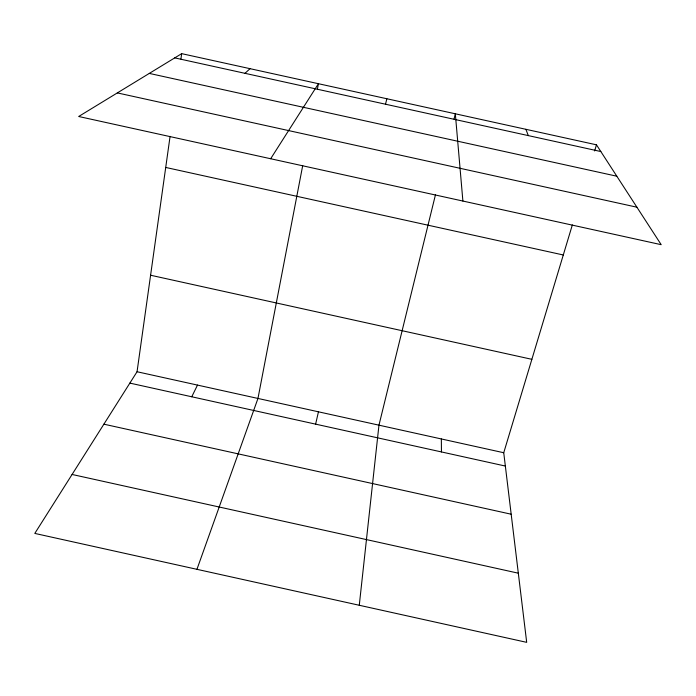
<?xml version="1.0" encoding="UTF-8"?>
<svg xmlns="http://www.w3.org/2000/svg" width="696" height="696" viewBox="0 0 696 696"><rect width="100%" height="100%" fill="white"/><g stroke="black" fill="none" stroke-linecap="round" stroke-linejoin="round"><path stroke-width="1.04" d="M359.275 605.268L378.963 425.169L435.461 194.793M572.347 224.912L503.739 452.731L526.689 642.347L34.8 533.414L137.051 371.742L170.076 136.381M180.925 59.029L181.682 53.653L596.472 144.82L661.2 244.688L78.674 116.493L181.682 53.653M302.708 165.57L257.964 398.443L196.951 569.319M317.42 89.036L318.437 83.711L270.666 158.74M315.619 424.134L318.455 411.806M454.027 119.068L455.323 113.796L462.892 201.048M385.514 104.217L386.863 98.754M594.628 150.962L596.472 144.82M191.757 396.772L197.499 385.088M244.966 73.324L250.047 68.678M174.748 57.881L600.831 151.545M149.301 73.411L616.813 176.21M117.328 92.907L636.901 207.199M165.718 167.44L563.299 254.98M150.597 275.233L531.866 359.319M137.051 371.742L503.739 452.731M129.865 383.105L505.348 466.05M103.887 424.177L511.177 514.213M72.079 474.463L518.32 573.191M525.88 129.308L528.316 135.607M441.342 438.95L441.455 451.939"/></g></svg>
